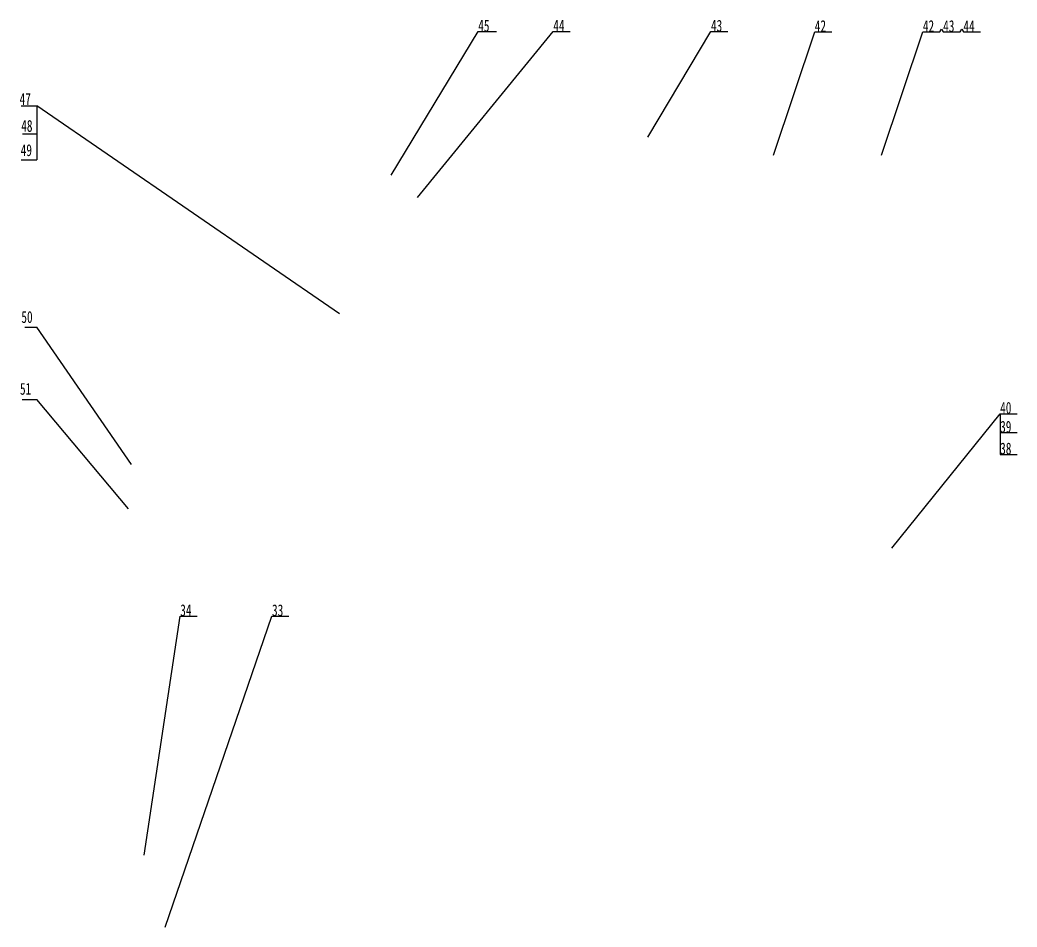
# Model space of a CAD drawing. Header units: millimetres. Extents: x -601 to 2123, y -864 to 718.
# Drawn here: x -600.6 to -305.6, y 140.5 to 408.9 of the extents above; entities that cross this region are included whole.
import ezdxf

# ---------------------------------------------------------------- set-up
doc = ezdxf.new("R2010")
doc.units = ezdxf.units.MM
for name, color, linetype in [('文字层', 7, 'Continuous'), ('标注层', 7, 'Continuous'), ('粗实线', 5, 'Continuous')]:
    doc.layers.add(name, color=color, linetype=linetype)
doc.styles.add('仿宋3.5', font='', dxfattribs={"width": 0.7, "height": 3.5})
doc.styles.get('仿宋3.5').set_extended_font_data('FangSong')

msp = doc.modelspace()

# ---------------------------------------------------------------- linework, layer by layer
at = {"layer": '标注层'}
for p, q in [((-490.7569, 363.0007), (-465.0503, 405.4909)), ((-483.041, 356.4521), (-442.8393, 405.4909)), ((-414.8575, 374.2398), (-396.1927, 405.4909)), ((-377.6811, 368.9278), (-365.4747, 405.3798)), ((-345.7043, 368.9278), (-333.4979, 405.3798)), ((-506.0991, 321.9557), (-595.6554, 383.4859)), ((-595.6554, 383.4859), (-595.6554, 367.5435)), ((-567.6158, 277.4079), (-595.6554, 318.0846)), ((-568.5001, 264.2615), (-595.6554, 296.6373)), ((-342.7314, 252.6439), (-310.6369, 292.4159)), ((-310.6369, 292.4159), (-310.6369, 280.3852)), ((-563.8242, 161.7521), (-553.1967, 232.5224)), ((-557.6053, 140.5256), (-526.0484, 232.5224))]:
    msp.add_line(p, q, dxfattribs=at)
at = {"layer": '粗实线'}
for p, q in [((-465.0503, 405.4909), (-459.6743, 405.4909)), ((-442.8393, 405.4909), (-437.8393, 405.4909)), ((-396.1927, 405.4909), (-391.1927, 405.4909)), ((-365.4747, 405.3798), (-360.4747, 405.3798)), ((-333.4979, 405.3798), (-328.4979, 405.3798)), ((-328.4979, 405.3798), (-327.9979, 406.2458)), ((-327.9979, 406.2458), (-327.4979, 405.3798)), ((-327.4979, 405.3798), (-322.4979, 405.3798)), ((-322.4979, 405.3798), (-321.9979, 406.2458)), ((-321.9979, 406.2458), (-321.4979, 405.3798)), ((-321.4979, 405.3798), (-316.4979, 405.3798)), ((-600.282, 383.4859), (-595.6554, 383.4859)), ((-599.828, 375.2135), (-595.6554, 375.2135)), ((-600.282, 367.5435), (-595.6554, 367.5435)), ((-599.1682, 318.0846), (-595.6554, 318.0846)), ((-599.9766, 296.6373), (-595.6554, 296.6373)), ((-310.6369, 292.4159), (-305.6369, 292.4159)), ((-310.6369, 286.8236), (-305.6369, 286.8236)), ((-310.6369, 280.3862), (-305.6369, 280.3862)), ((-553.1967, 232.5224), (-548.1967, 232.5224)), ((-526.0484, 232.5224), (-521.0484, 232.5224))]:
    msp.add_line(p, q, dxfattribs=at)

# ---------------------------------------------------------------- texts
at = {"layer": '文字层', "style": '仿宋3.5', "width": 0.7}
for s, p in [('45', (-465.0503, 405.4909)), ('44', (-442.8393, 405.4909)), ('43', (-396.1927, 405.4909)), ('42', (-365.4747, 405.3798)), ('42', (-333.4979, 405.3798)), ('43', (-327.4979, 405.3798)), ('44', (-321.4979, 405.3798)), ('47', (-600.714, 383.8043)), ('48', (-600.2358, 375.8503)), ('49', (-600.3952, 368.6579)), ('50', (-600.199, 319.2957)), ('51', (-600.6032, 298.0502)), ('39', (-310.6369, 286.8236)), ('38', (-310.6369, 280.3862)), ('34', (-553.1967, 232.5224)), ('33', (-526.0484, 232.5224))]:
    msp.add_text(s, height=3.5, dxfattribs=at).set_placement(p)
msp.add_text('40', height=3.5, rotation=360, dxfattribs=at).set_placement((-310.6369, 292.4159))

doc.saveas('drawing.dxf')
